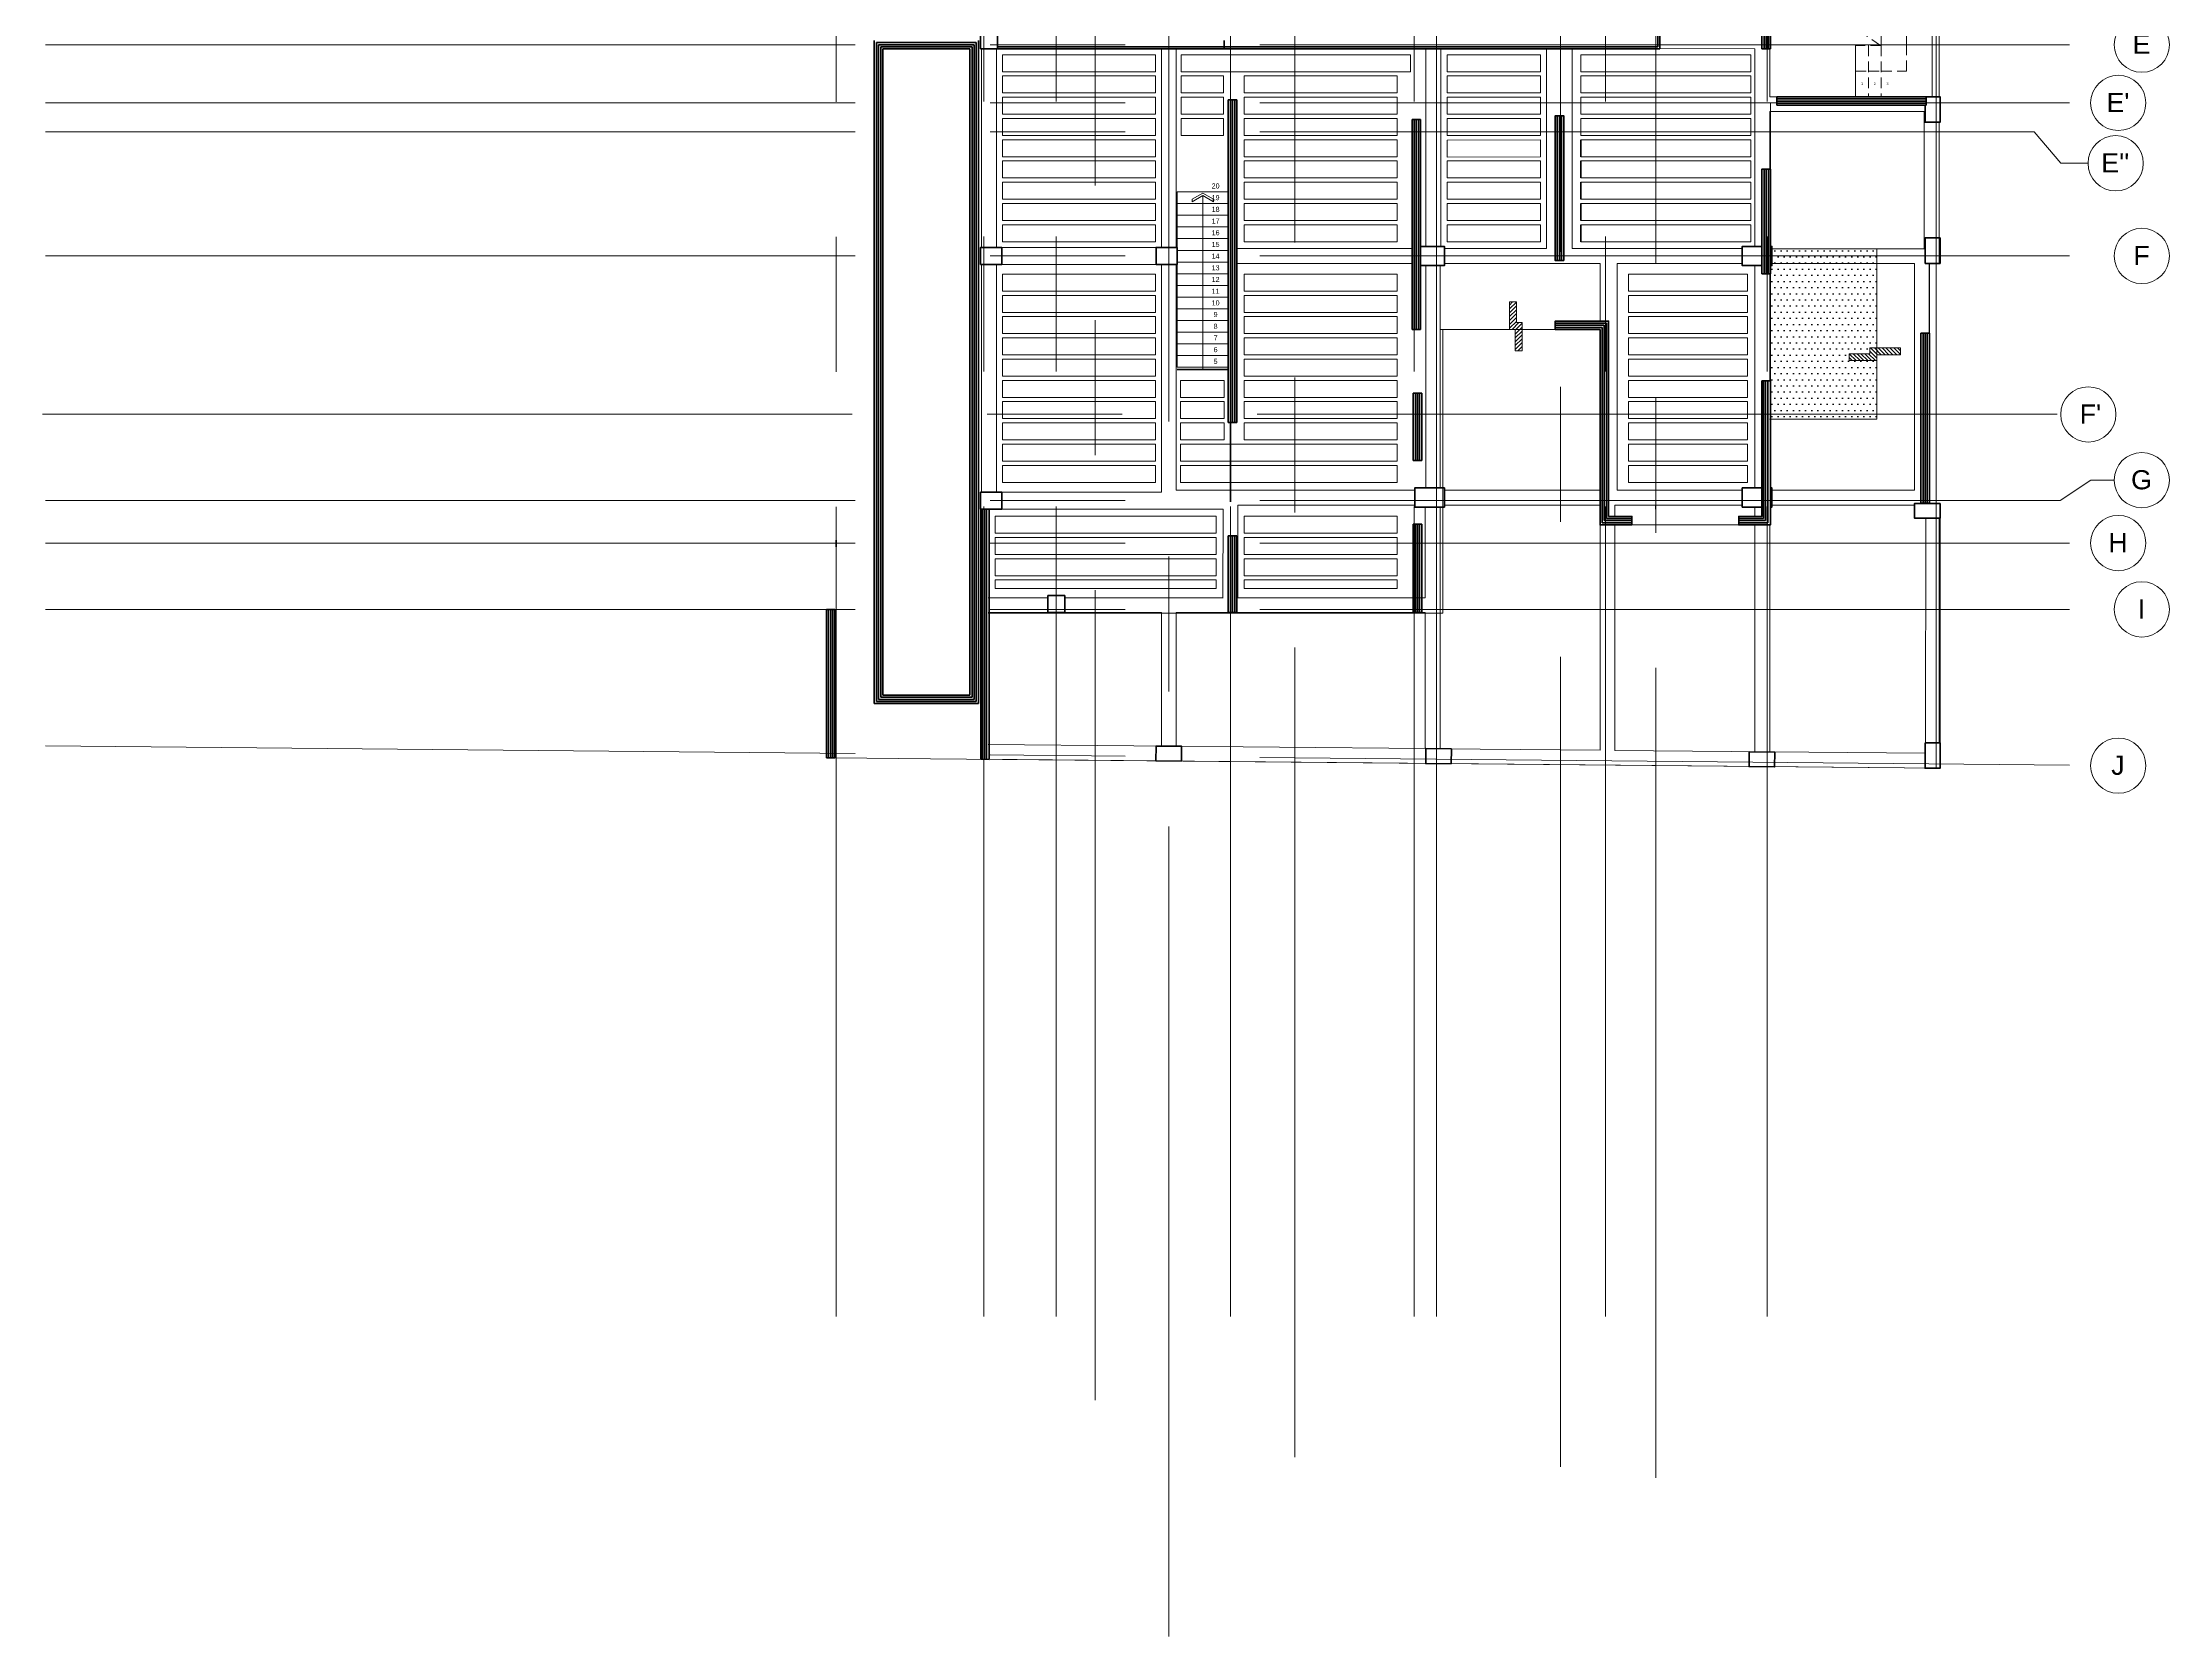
# Model space of a CAD drawing. Header units: millimetres. Extents: x 1130 to 2176, y -195 to 376.
# Drawn here: x 1630.2 to 1680.2, y -135.5 to -98 of the extents above; entities that cross this region are included whole.
import ezdxf

# ---------------------------------------------------------------- set-up
doc = ezdxf.new("R2010")
doc.units = ezdxf.units.MM
for name, pattern in [('Basculante', [0.003969, 0.002381, -0.001587]), ('CENTER2', [28.575, 19.05, -3.175, 3.175, -3.175]), ('DASHDOT2', [0.5, 0.25, -0.125, 0, -0.125]), ('HIDDEN', [0.375, 0.25, -0.125])]:
    doc.linetypes.add(name, pattern=pattern)
for name, color, linetype, lineweight in [('A-FLOR', 7, 'Continuous', 9), ('A-WALL', 1, 'Continuous', 9), ('EDIS-BORDE DE LOSA', 3, 'Continuous', 9), ('EDIS-COLUMNAS SOTANO', 7, 'Continuous', 40), ('EDIS-EJES COLUMNAS', 9, 'CENTER2', 15), ('EDIS-ESCALERA', 2, 'Continuous', 15), ('EDIS-LOSA NERVADA', 3, 'Continuous', 15), ('EDIS-MUROS PB', 4, 'Continuous', 15), ('EDIS-PANTALLAS', 3, 'Continuous', 15), ('EDIS-PL-DIMENSION', 8, 'Continuous', 13), ('EDIS-VACIOS', 8, 'DASHDOT2', 13), ('EDIS-VIGAS RIOSTRAS', 6, 'Continuous', 13), ('S-GRID', 3, 'Continuous', 9), ('S-GRID-IDEN', 3, 'Continuous', 9), ('S-STRS', 7, 'Continuous', 9)]:
    doc.layers.add(name, color=color, linetype=linetype, lineweight=lineweight)
for name, color, linetype in [('EDIS-COLUMNAS PB', 7, 'CENTER2'), ('EDIS-HATCH ESTRUCTURA', 8, 'Continuous'), ('EDIS-MURO PERIMETRAL', 3, 'Continuous'), ('TEXTURA', 8, 'Continuous')]:
    doc.layers.add(name, color=color, linetype=linetype)
doc.styles.add('ARIAL', font='arial.ttf')
doc.styles.add('Arial_4', font='arial.ttf', dxfattribs={"height": 0.45})

# ---------------------------------------------------------------- blocks, each defined once
blk = doc.blocks.new('Rejilla - M_Extremo inicial de rejilla - Círculo-45800-PLANTA BAJA  0_00')
at = {"layer": 'S-GRID-IDEN'}
blk.add_circle((0, 0), 0.0065, dxfattribs=at)

msp = doc.modelspace()

# ---------------------------------------------------------------- hatches: boundary and pattern name
at = {"layer": 'EDIS-HATCH ESTRUCTURA'}
h = msp.add_hatch(dxfattribs=at)
h.set_pattern_fill('ANSI31', color=256, scale=0.02025, style=0)
h.set_pattern_definition([(45, (719.14015, -96.85692), (-0.0454625466, 0.0454625466), [])])
h.paths.add_polyline_path([(1664.845, -104.759), (1664.708, -104.759), (1664.708, -104.11), (1664.87, -104.11), (1664.87, -104.597), (1665.007, -104.597), (1665.007, -105.261), (1664.845, -105.261)])
h = msp.add_hatch(dxfattribs=at)
h.set_pattern_fill('ANSI31', color=256, scale=0.02025, angle=90, style=0)
h.set_pattern_definition([(135, (1665.44732, -1051.059005), (-0.0454625466, -0.0454625466), [])])
h.paths.add_polyline_path([(1673.349, -105.354), (1673.349, -105.491), (1672.7, -105.491), (1672.7, -105.329), (1673.187, -105.329), (1673.187, -105.192), (1673.906, -105.192), (1673.906, -105.354)])
at = {"layer": 'TEXTURA'}
h = msp.add_hatch(dxfattribs=at)
h.set_pattern_fill('DOTS', color=256, scale=0.091)
h.set_pattern_definition([(0, (-275.89496, -322.05476), (0.07223125, 0.1444625), [0, -0.1444625])])
h.paths.add_polyline_path([(1673.349, -103.209), (1670.884, -103.209), (1670.884, -103.254), (1670.849, -103.254), (1670.849, -106.752), (1673.349, -106.752), (1673.349, -105.491), (1672.7, -105.491), (1672.7, -105.329), (1673.187, -105.329), (1673.187, -105.192), (1673.349, -105.192)])
h.paths.add_polyline_path([(1673.349, -106.752), (1670.849, -106.752), (1670.849, -106.87), (1673.349, -106.87)])
h.paths.add_polyline_path([(1673.349, -103.029), (1670.884, -103.029), (1670.884, -103.209), (1673.349, -103.209)])
h.paths.add_polyline_path([(1673.349, -102.859), (1670.884, -102.859), (1670.884, -103.029), (1673.349, -103.029)])

# ---------------------------------------------------------------- linework, layer by layer
at = {"layer": 'A-FLOR'}
msp.add_line((1654.043, -114.68), (1654.043, -113.48), dxfattribs=at)
at = {"layer": 'A-WALL'}
for p, q in [((1659.393, -98.159), (1659.293, -98.159)), ((1658.093, -105.802), (1658.093, -105.702)), ((1654.043, -111.417), (1654.043, -111.432)), ((1654.193, -111.412), (1654.193, -111.417))]:
    msp.add_line(p, q, dxfattribs=at)
at = {"layer": 'A-WALL', "lineweight": 35}
for p, q in [((1662.443, -98.159), (1662.443, -98.156)), ((1662.443, -98.156), (1662.643, -98.156)), ((1662.643, -98.156), (1662.643, -98.159)), ((1658.093, -99.874), (1658.093, -106.947)), ((1658.093, -105.702), (1656.893, -105.702)), ((1648.863, -109.717), (1648.863, -109.867))]:
    msp.add_line(p, q, dxfattribs=at)
at = {"layer": 'EDIS-BORDE DE LOSA'}
for p, q in [((1674.819, -99.284), (1674.819, -94.959)), ((1674.819, -99.884), (1674.819, -103.209)), ((1673.349, -106.87), (1673.349, -102.859)), ((1674.819, -103.209), (1674.582, -103.209)), ((1674.582, -103.209), (1674.584, -104.844)), ((1666.639, -104.759), (1663.078, -104.759)), ((1663.143, -111.432), (1663.143, -104.759)), ((1674.584, -104.844), (1674.588, -108.849)), ((1673.349, -106.87), (1670.824, -106.87)), ((1674.588, -108.849), (1674.838, -108.849)), ((1674.838, -108.849), (1674.838, -115.08)), ((1653.878, -111.432), (1652.443, -111.432)), ((1653.878, -111.432), (1663.143, -111.432)), ((1654.058, -111.432), (1663.143, -111.432)), ((1651.083, -114.857), (1648.838, -114.835)), ((1674.838, -115.08), (1651.083, -114.857)), ((1651.083, -114.857), (1651.083, -114.857))]:
    msp.add_line(p, q, dxfattribs=at)
for points in [[(1663.143, -104.759), (1666.839, -104.759), (1666.839, -109.355), (1670.849, -109.355), (1670.849, -99.429)], [(1664.708, -104.11), (1664.708, -104.759), (1664.845, -104.759), (1664.845, -105.261), (1665.007, -105.261), (1665.007, -104.597), (1664.87, -104.597), (1664.87, -104.11), (1664.708, -104.11)], [(1672.7, -105.491), (1673.349, -105.491), (1673.349, -105.354), (1673.906, -105.354), (1673.906, -105.192), (1673.187, -105.192), (1673.187, -105.329), (1672.7, -105.329), (1672.7, -105.491)]]:
    msp.add_lwpolyline(points, dxfattribs=at)
at = {"layer": 'EDIS-COLUMNAS PB', "lineweight": 35}
for points in [[(1652.263, -98.159), (1652.663, -98.159), (1652.663, -97.659), (1652.263, -97.659)], [(1654.243, -111.416), (1654.243, -111.016), (1653.843, -111.016), (1653.843, -111.416)]]:
    msp.add_lwpolyline(points, close=True, dxfattribs=at)
at = {"layer": 'EDIS-COLUMNAS SOTANO', "lineweight": 35}
for points in [[(1674.488, -99.484), (1674.488, -99.884), (1674.838, -99.884), (1674.838, -99.284), (1674.514, -99.284)], [(1662.615, -103.254), (1663.178, -103.254), (1663.178, -102.804), (1662.615, -102.804)], [(1670.649, -102.804), (1670.184, -102.804), (1670.184, -103.254), (1670.649, -103.254)], [(1670.849, -103.254), (1670.884, -103.254), (1670.884, -102.804), (1670.849, -102.804)], [(1670.649, -108.484), (1670.184, -108.484), (1670.184, -108.934), (1670.649, -108.934)], [(1670.849, -108.934), (1670.884, -108.934), (1670.884, -108.484), (1670.849, -108.484)], [(1674.488, -114.48), (1674.838, -114.48), (1674.838, -115.08), (1674.487, -115.081), (1674.487, -114.48)]]:
    msp.add_lwpolyline(points, dxfattribs=at)
for points in [[(1652.763, -102.829), (1652.263, -102.829), (1652.263, -103.229), (1652.763, -103.229)], [(1656.893, -102.829), (1656.393, -102.829), (1656.393, -103.229), (1656.893, -103.229)], [(1674.488, -103.204), (1674.838, -103.204), (1674.838, -102.604), (1674.488, -102.604)], [(1652.263, -108.584), (1652.263, -108.984), (1652.763, -108.984), (1652.763, -108.584)], [(1663.178, -108.484), (1662.478, -108.484), (1662.478, -108.934), (1663.178, -108.934)], [(1674.838, -108.849), (1674.238, -108.849), (1674.238, -109.199), (1674.838, -109.199)], [(1656.989, -114.913), (1656.992, -114.563), (1656.392, -114.558), (1656.389, -114.908)], [(1663.339, -114.974), (1663.342, -114.624), (1662.742, -114.618), (1662.739, -114.968)], [(1670.949, -114.697), (1670.349, -114.691), (1670.346, -115.041), (1670.946, -115.047)]]:
    msp.add_lwpolyline(points, close=True, dxfattribs=at)
at = {"layer": 'EDIS-EJES COLUMNAS'}
for p, q in [((1648.863, -127.979), (1648.863, -62.779)), ((1652.338, -127.974), (1652.338, -62.779)), ((1654.043, -127.974), (1654.043, -62.779)), ((1654.043, -127.974), (1654.043, -62.779)), ((1654.958, -129.943), (1654.958, -62.779)), ((1656.693, -135.501), (1656.693, -62.779)), ((1658.143, -127.974), (1658.143, -62.779)), ((1659.658, -131.287), (1659.658, -62.779)), ((1662.468, -127.974), (1662.468, -62.779)), ((1662.993, -127.974), (1662.993, -62.779)), ((1665.908, -131.509), (1665.908, -62.779)), ((1666.964, -127.974), (1666.964, -62.779)), ((1668.149, -131.77), (1668.149, -62.779)), ((1670.774, -127.974), (1670.774, -62.779)), ((1674.749, -115.064), (1674.749, -62.779)), ((1630.263, -98.059), (1678.937, -98.059)), ((1630.263, -99.429), (1678.382, -99.429)), ((1630.263, -100.109), (1677.05, -100.109)), ((1630.263, -103.029), (1678.937, -103.029)), ((1630.193, -106.752), (1677.597, -106.752)), ((1630.263, -108.784), (1677.667, -108.784)), ((1630.263, -109.782), (1678.382, -109.782)), ((1630.263, -111.342), (1678.937, -111.342)), ((1630.263, -114.553), (1678.382, -115.013))]:
    msp.add_line(p, q, dxfattribs=at)
at = {"layer": 'EDIS-EJES COLUMNAS', "linetype": 'ByBlock'}
msp.add_line((1662.993, -126.978), (1662.993, -83.139), dxfattribs=at)
at = {"layer": 'EDIS-ESCALERA'}
for p, q in [((1674.653, -96.279), (1674.653, -99.284)), ((1656.893, -101.522), (1658.093, -101.522)), ((1656.893, -101.522), (1658.093, -101.522)), ((1656.893, -101.522), (1656.893, -105.647)), ((1657.243, -101.696), (1657.493, -101.552)), ((1657.743, -101.696), (1657.493, -101.552)), ((1658.093, -101.522), (1658.093, -105.647)), ((1656.893, -101.797), (1658.093, -101.797)), ((1656.893, -101.797), (1658.093, -101.797)), ((1656.893, -102.072), (1658.093, -102.072)), ((1656.893, -102.072), (1658.093, -102.072)), ((1657.243, -101.754), (1657.493, -101.61)), ((1657.243, -101.754), (1657.243, -101.696)), ((1657.493, -105.702), (1657.493, -101.61)), ((1657.743, -101.754), (1657.493, -101.61)), ((1657.743, -101.754), (1657.743, -101.696)), ((1656.893, -102.347), (1658.093, -102.347)), ((1656.893, -102.347), (1658.093, -102.347)), ((1656.893, -102.622), (1658.093, -102.622)), ((1656.893, -102.622), (1658.093, -102.622)), ((1656.893, -102.897), (1658.093, -102.897)), ((1656.893, -102.897), (1658.093, -102.897)), ((1656.893, -103.172), (1658.093, -103.172)), ((1656.893, -103.172), (1658.093, -103.172)), ((1656.893, -103.447), (1658.093, -103.447)), ((1656.893, -103.447), (1658.093, -103.447)), ((1656.893, -103.722), (1658.093, -103.722)), ((1656.893, -103.722), (1658.093, -103.722)), ((1656.893, -103.997), (1658.093, -103.997)), ((1656.893, -103.997), (1658.093, -103.997)), ((1656.893, -104.272), (1658.093, -104.272)), ((1656.893, -104.272), (1658.093, -104.272)), ((1656.893, -104.547), (1658.093, -104.547)), ((1656.893, -104.547), (1658.093, -104.547)), ((1656.893, -104.822), (1658.093, -104.822)), ((1656.893, -104.822), (1658.093, -104.822)), ((1656.893, -105.097), (1658.093, -105.097)), ((1656.893, -105.097), (1658.093, -105.097)), ((1656.893, -105.372), (1658.093, -105.372)), ((1656.893, -105.372), (1658.093, -105.372)), ((1656.893, -105.647), (1658.093, -105.647))]:
    msp.add_line(p, q, dxfattribs=at)
at = {"layer": 'EDIS-ESCALERA', "linetype": 'HIDDEN'}
for p, q in [((1674.053, -98.079), (1674.053, -97.179)), ((1673.453, -98.079), (1672.853, -98.079)), ((1672.853, -98.079), (1672.853, -99.279)), ((1672.853, -98.079), (1672.853, -99.279)), ((1672.853, -99.279), (1672.853, -98.079)), ((1673.153, -98.079), (1673.153, -99.279)), ((1673.153, -98.079), (1673.153, -99.279)), ((1673.453, -98.079), (1673.453, -97.779)), ((1673.453, -98.079), (1673.453, -99.279)), ((1673.453, -98.079), (1673.453, -99.279)), ((1674.053, -98.679), (1674.053, -98.079)), ((1672.853, -98.679), (1673.153, -98.679)), ((1673.153, -98.679), (1673.453, -98.679)), ((1673.453, -98.679), (1674.053, -98.679))]:
    msp.add_line(p, q, dxfattribs=at)
at = {"layer": 'EDIS-LOSA NERVADA'}
for p, q in [((1666.383, -98.695), (1666.383, -98.295)), ((1666.383, -99.195), (1666.383, -98.795)), ((1666.383, -99.695), (1666.383, -99.295)), ((1666.383, -100.195), (1666.383, -99.795))]:
    msp.add_line(p, q, dxfattribs=at)
for points in [[(1652.778, -98.695), (1656.378, -98.695), (1656.378, -98.295), (1652.778, -98.295)], [(1656.983, -98.695), (1662.378, -98.695), (1662.378, -98.295), (1656.983, -98.295)], [(1665.438, -98.695), (1665.438, -98.295), (1663.238, -98.295), (1663.238, -98.695)], [(1652.778, -99.195), (1656.378, -99.195), (1656.378, -98.795), (1652.778, -98.795)], [(1656.983, -99.195), (1657.978, -99.195), (1657.978, -98.795), (1656.983, -98.795)], [(1658.468, -99.195), (1662.068, -99.195), (1662.068, -98.795), (1658.468, -98.795)], [(1652.778, -99.695), (1656.378, -99.695), (1656.378, -99.295), (1652.778, -99.295)], [(1656.983, -99.695), (1657.978, -99.695), (1657.978, -99.295), (1656.983, -99.295)], [(1658.468, -99.695), (1662.068, -99.695), (1662.068, -99.295), (1658.468, -99.295)], [(1665.438, -99.295), (1663.238, -99.295), (1663.238, -99.695), (1665.438, -99.695)], [(1652.778, -100.195), (1656.378, -100.195), (1656.378, -99.795), (1652.778, -99.795)], [(1656.983, -100.195), (1657.978, -100.195), (1657.978, -99.795), (1656.983, -99.795)], [(1658.468, -100.195), (1662.068, -100.195), (1662.068, -99.795), (1658.468, -99.795)], [(1665.438, -99.795), (1663.238, -99.795), (1663.238, -100.195), (1665.438, -100.195)], [(1652.778, -100.695), (1656.378, -100.695), (1656.378, -100.295), (1652.778, -100.295)], [(1658.468, -100.695), (1662.068, -100.695), (1662.068, -100.295), (1658.468, -100.295)], [(1665.438, -100.694), (1665.438, -100.294), (1663.238, -100.306), (1663.238, -100.706)], [(1652.778, -101.195), (1656.378, -101.195), (1656.378, -100.795), (1652.778, -100.795)], [(1658.468, -101.195), (1662.068, -101.195), (1662.068, -100.795), (1658.468, -100.795)], [(1665.438, -101.195), (1665.438, -100.795), (1663.238, -100.795), (1663.238, -101.195)], [(1652.778, -101.695), (1656.378, -101.695), (1656.378, -101.295), (1652.778, -101.295)], [(1658.468, -101.695), (1662.068, -101.695), (1662.068, -101.295), (1658.468, -101.295)], [(1665.438, -101.295), (1663.238, -101.295), (1663.238, -101.695), (1665.438, -101.695)], [(1652.778, -102.195), (1656.378, -102.195), (1656.378, -101.795), (1652.778, -101.795)], [(1658.468, -102.195), (1662.068, -102.195), (1662.068, -101.795), (1658.468, -101.795)], [(1665.438, -101.795), (1663.238, -101.795), (1663.238, -102.195), (1665.438, -102.195)], [(1652.778, -102.695), (1656.378, -102.695), (1656.378, -102.295), (1652.778, -102.295)], [(1658.468, -102.695), (1662.068, -102.695), (1662.068, -102.295), (1658.468, -102.295)], [(1665.438, -102.695), (1665.438, -102.295), (1663.238, -102.295), (1663.238, -102.695)], [(1652.778, -103.856), (1656.378, -103.856), (1656.378, -103.456), (1652.778, -103.456)], [(1658.468, -103.856), (1662.068, -103.856), (1662.068, -103.456), (1658.468, -103.456)], [(1667.507, -103.856), (1670.307, -103.856), (1670.307, -103.456), (1667.507, -103.456)], [(1652.778, -104.356), (1656.378, -104.356), (1656.378, -103.956), (1652.778, -103.956)], [(1658.468, -104.356), (1662.068, -104.356), (1662.068, -103.956), (1658.468, -103.956)], [(1667.507, -104.356), (1670.307, -104.356), (1670.307, -103.956), (1667.507, -103.956)], [(1652.778, -104.856), (1656.378, -104.856), (1656.378, -104.456), (1652.778, -104.456)], [(1658.468, -104.856), (1662.068, -104.856), (1662.068, -104.456), (1658.468, -104.456)], [(1667.507, -104.856), (1670.307, -104.856), (1670.307, -104.456), (1667.507, -104.456)], [(1652.778, -105.356), (1656.378, -105.356), (1656.378, -104.956), (1652.778, -104.956)], [(1658.468, -105.356), (1662.068, -105.356), (1662.068, -104.956), (1658.468, -104.956)], [(1667.507, -105.356), (1670.307, -105.356), (1670.307, -104.956), (1667.507, -104.956)], [(1652.778, -105.856), (1656.378, -105.856), (1656.378, -105.456), (1652.778, -105.456)], [(1658.468, -105.855), (1662.068, -105.856), (1662.068, -105.456), (1658.468, -105.455)], [(1667.507, -105.853), (1670.307, -105.855), (1670.307, -105.455), (1667.507, -105.453)], [(1652.778, -106.356), (1656.378, -106.356), (1656.378, -105.956), (1652.778, -105.956)], [(1656.968, -106.356), (1657.993, -106.356), (1657.993, -105.956), (1656.968, -105.956)], [(1658.468, -106.356), (1662.068, -106.356), (1662.068, -105.956), (1658.468, -105.956)], [(1667.507, -106.356), (1670.307, -106.356), (1670.307, -105.956), (1667.507, -105.956)], [(1652.778, -106.856), (1656.378, -106.856), (1656.378, -106.456), (1652.778, -106.456)], [(1656.968, -106.856), (1657.993, -106.856), (1657.993, -106.456), (1656.968, -106.456)], [(1658.468, -106.856), (1662.068, -106.856), (1662.068, -106.456), (1658.468, -106.456)], [(1667.507, -106.856), (1670.307, -106.856), (1670.307, -106.456), (1667.507, -106.456)], [(1652.778, -107.356), (1656.378, -107.356), (1656.378, -106.956), (1652.778, -106.956)], [(1656.968, -107.356), (1657.993, -107.356), (1657.993, -106.956), (1656.968, -106.956)], [(1658.468, -107.356), (1662.068, -107.356), (1662.068, -106.956), (1658.468, -106.956)], [(1667.507, -107.356), (1670.307, -107.356), (1670.307, -106.956), (1667.507, -106.956)], [(1652.778, -107.856), (1656.378, -107.856), (1656.378, -107.456), (1652.778, -107.456)], [(1656.968, -107.856), (1662.068, -107.856), (1662.068, -107.456), (1656.968, -107.456)], [(1667.507, -107.856), (1670.307, -107.856), (1670.307, -107.456), (1667.507, -107.456)], [(1652.778, -108.356), (1656.378, -108.356), (1656.378, -107.956), (1652.778, -107.956)], [(1656.968, -108.356), (1662.068, -108.356), (1662.068, -107.956), (1656.968, -107.956)], [(1667.507, -108.356), (1670.307, -108.356), (1670.307, -107.956), (1667.507, -107.956)], [(1652.603, -109.55), (1657.803, -109.55), (1657.803, -109.15), (1652.603, -109.15)], [(1658.468, -109.55), (1662.068, -109.55), (1662.068, -109.15), (1658.468, -109.15)], [(1652.603, -110.05), (1657.803, -110.05), (1657.803, -109.65), (1652.603, -109.65)], [(1658.468, -110.05), (1662.068, -110.05), (1662.068, -109.65), (1658.468, -109.65)], [(1652.603, -110.55), (1657.803, -110.55), (1657.803, -110.15), (1652.603, -110.15)], [(1658.468, -110.55), (1662.068, -110.55), (1662.068, -110.15), (1658.468, -110.15)], [(1652.603, -110.85), (1657.803, -110.85), (1657.803, -110.65), (1652.603, -110.65)], [(1658.468, -110.85), (1662.068, -110.85), (1662.068, -110.65), (1658.468, -110.65)]]:
    msp.add_lwpolyline(points, close=True, dxfattribs=at)
for points in [[(1666.383, -98.695), (1670.383, -98.695), (1670.383, -98.295), (1666.383, -98.295)], [(1665.438, -98.795), (1663.238, -98.795), (1663.238, -99.195), (1665.438, -99.195)], [(1665.438, -99.195), (1665.438, -98.795)], [(1666.383, -99.195), (1670.383, -99.195), (1670.383, -98.795), (1666.383, -98.795)], [(1666.383, -99.695), (1670.383, -99.695), (1670.383, -99.295), (1666.383, -99.295)], [(1666.383, -100.195), (1670.383, -100.195), (1670.383, -99.795), (1666.383, -99.795)], [(1666.383, -100.695), (1670.383, -100.695), (1670.383, -100.295), (1666.383, -100.295)], [(1666.383, -101.195), (1670.383, -101.195), (1670.383, -100.795), (1666.383, -100.795)], [(1666.383, -101.695), (1670.383, -101.695), (1670.383, -101.295), (1666.383, -101.295)], [(1666.383, -102.195), (1670.383, -102.195), (1670.383, -101.795), (1666.383, -101.795)], [(1666.383, -102.695), (1670.383, -102.695), (1670.383, -102.295), (1666.383, -102.295)]]:
    msp.add_lwpolyline(points, dxfattribs=at)
at = {"layer": 'EDIS-MURO PERIMETRAL', "lineweight": 35}
for p, q in [((1670.649, -97.224), (1670.649, -98.159)), ((1670.849, -98.159), (1670.849, -97.224)), ((1649.763, -97.959), (1649.763, -113.559)), ((1652.213, -97.959), (1652.213, -113.559)), ((1652.263, -98.159), (1652.263, -97.859)), ((1649.963, -113.359), (1649.963, -98.159)), ((1649.963, -98.159), (1652.013, -98.159)), ((1652.013, -98.159), (1652.013, -113.359)), ((1652.663, -98.159), (1658.093, -98.159)), ((1670.849, -98.159), (1670.649, -98.159)), ((1666.383, -100.295), (1666.383, -100.695)), ((1666.383, -100.795), (1666.383, -101.195)), ((1666.383, -101.295), (1666.383, -101.695)), ((1666.383, -101.795), (1666.383, -102.195)), ((1666.383, -102.295), (1666.383, -102.695)), ((1649.763, -113.559), (1652.213, -113.559)), ((1649.963, -113.359), (1652.013, -113.359))]:
    msp.add_line(p, q, dxfattribs=at)
at = {"layer": 'EDIS-MURO PERIMETRAL', "color": 252, "lineweight": 35, "true_color": 0x939598}
msp.add_line((1658.143, -109.612), (1658.143, -111.267), dxfattribs=at)
at = {"layer": 'EDIS-MUROS PB', "color": 4, "lineweight": 35}
for p, q in [((1668.249, -98.159), (1668.249, -94.959)), ((1657.993, -97.959), (1657.993, -98.159)), ((1657.993, -98.159), (1668.249, -98.159)), ((1658.293, -99.359), (1658.093, -99.359)), ((1658.093, -99.359), (1658.093, -105.772)), ((1658.293, -106.947), (1658.293, -99.359)), ((1674.514, -99.284), (1670.999, -99.284)), ((1670.999, -99.284), (1670.999, -99.484)), ((1670.999, -99.484), (1674.514, -99.484)), ((1674.514, -99.484), (1674.514, -99.284)), ((1658.093, -99.874), (1658.093, -106.947)), ((1662.415, -99.819), (1662.615, -99.819)), ((1662.415, -104.759), (1662.415, -99.819)), ((1662.615, -104.759), (1662.615, -99.819)), ((1662.415, -104.759), (1662.615, -104.759)), ((1658.093, -106.947), (1658.293, -106.947)), ((1652.268, -114.868), (1652.268, -108.984)), ((1652.268, -108.984), (1652.468, -108.984)), ((1652.468, -114.87), (1652.468, -108.984)), ((1658.293, -109.612), (1658.093, -109.612)), ((1658.093, -109.612), (1658.093, -111.416)), ((1658.293, -111.416), (1658.293, -109.612)), ((1648.638, -114.833), (1648.638, -111.342)), ((1648.838, -111.342), (1648.638, -111.342)), ((1648.838, -114.835), (1648.838, -111.342)), ((1658.093, -111.416), (1658.293, -111.416)), ((1662.443, -111.417), (1662.643, -111.417)), ((1648.838, -114.835), (1648.638, -114.833)), ((1652.268, -114.868), (1652.468, -114.87))]:
    msp.add_line(p, q, dxfattribs=at)
for points in [[(1665.983, -103.136), (1665.983, -99.729), (1665.783, -99.729), (1665.783, -103.136)], [(1670.849, -103.449), (1670.849, -100.984), (1670.649, -100.984), (1670.649, -103.449)], [(1667.587, -109.355), (1667.587, -109.155), (1667.039, -109.155), (1667.039, -104.559), (1665.783, -104.559), (1665.783, -104.759), (1666.839, -104.759), (1666.839, -109.355)], [(1674.388, -104.844), (1674.388, -108.844), (1674.588, -108.844), (1674.588, -104.844)], [(1670.649, -105.964), (1670.649, -109.155), (1670.102, -109.155), (1670.102, -109.355), (1670.849, -109.355), (1670.849, -105.964)], [(1662.443, -106.259), (1662.443, -107.84), (1662.643, -107.84), (1662.643, -106.259)]]:
    msp.add_lwpolyline(points, close=True, dxfattribs=at)
msp.add_lwpolyline([(1662.643, -111.416), (1662.643, -109.34), (1662.443, -109.34), (1662.443, -111.416)], dxfattribs=at)
at = {"layer": 'EDIS-PANTALLAS', "color": 252, "lineweight": 35, "true_color": 0x939598}
for p, q in [((1668.199, -98.109), (1668.199, -94.909)), ((1670.699, -94.909), (1670.699, -98.159)), ((1670.749, -94.859), (1670.749, -98.159)), ((1670.799, -98.159), (1670.799, -94.809)), ((1649.813, -98.009), (1649.813, -113.509)), ((1649.813, -98.009), (1652.163, -98.009)), ((1649.863, -98.059), (1649.863, -113.459)), ((1649.863, -98.059), (1652.113, -98.059)), ((1652.113, -98.059), (1652.113, -113.459)), ((1652.163, -98.009), (1652.163, -113.509)), ((1649.913, -98.109), (1649.913, -113.409)), ((1649.913, -98.109), (1652.063, -98.109)), ((1652.063, -98.109), (1652.063, -113.409)), ((1652.663, -98.109), (1668.199, -98.109)), ((1658.143, -99.359), (1658.143, -108.812)), ((1658.193, -99.359), (1658.193, -106.947)), ((1658.243, -99.359), (1658.243, -106.947)), ((1674.514, -99.334), (1670.999, -99.334)), ((1674.514, -99.384), (1670.999, -99.384)), ((1674.514, -99.434), (1670.999, -99.434)), ((1662.465, -104.759), (1662.465, -99.819)), ((1662.515, -104.759), (1662.515, -99.819)), ((1662.565, -104.759), (1662.565, -99.819)), ((1665.833, -99.729), (1665.833, -103.136)), ((1665.883, -99.729), (1665.883, -103.136)), ((1665.933, -99.729), (1665.933, -103.136)), ((1670.699, -100.984), (1670.699, -103.449)), ((1670.749, -100.984), (1670.749, -103.449)), ((1670.799, -100.984), (1670.799, -103.449)), ((1666.989, -104.609), (1665.783, -104.609)), ((1666.939, -104.659), (1665.783, -104.659)), ((1666.889, -104.709), (1665.783, -104.709)), ((1666.889, -109.305), (1666.889, -104.709)), ((1666.939, -109.255), (1666.939, -104.659)), ((1666.989, -109.205), (1666.989, -104.609)), ((1674.438, -104.844), (1674.438, -108.844)), ((1674.488, -104.844), (1674.488, -108.844)), ((1674.538, -104.844), (1674.538, -108.844)), ((1670.684, -105.964), (1670.684, -109.205)), ((1670.734, -105.964), (1670.734, -109.255)), ((1670.784, -105.964), (1670.784, -109.305)), ((1662.493, -107.84), (1662.493, -106.259)), ((1662.543, -107.84), (1662.543, -106.259)), ((1662.593, -107.84), (1662.593, -106.259)), ((1652.303, -114.868), (1652.303, -108.984)), ((1652.353, -114.868), (1652.353, -108.984)), ((1652.403, -114.869), (1652.403, -108.984)), ((1662.493, -109.34), (1662.493, -111.416)), ((1662.543, -109.34), (1662.543, -111.416)), ((1662.593, -109.34), (1662.593, -111.416)), ((1667.587, -109.305), (1666.889, -109.305)), ((1667.587, -109.255), (1666.939, -109.255)), ((1667.587, -109.205), (1666.989, -109.205)), ((1670.684, -109.205), (1670.102, -109.205)), ((1670.734, -109.255), (1670.102, -109.255)), ((1670.784, -109.305), (1670.102, -109.305)), ((1658.143, -109.612), (1658.143, -111.416)), ((1658.193, -109.612), (1658.193, -111.416)), ((1658.243, -109.612), (1658.243, -111.416)), ((1648.688, -114.833), (1648.688, -111.342)), ((1648.738, -114.833), (1648.738, -111.342)), ((1648.788, -114.835), (1648.788, -111.342)), ((1652.163, -113.509), (1649.813, -113.509)), ((1652.113, -113.459), (1649.863, -113.459)), ((1652.063, -113.409), (1649.913, -113.409))]:
    msp.add_line(p, q, dxfattribs=at)
at = {"layer": 'EDIS-PL-DIMENSION'}
for p, q in [((1662.993, -106.452), (1662.993, -107.052)), ((1662.793, -106.752), (1663.193, -106.752)), ((1668.146, -108.987), (1668.146, -108.887))]:
    msp.add_line(p, q, dxfattribs=at)
at = {"layer": 'EDIS-VACIOS'}
msp.add_line((1673.438, -98.079), (1670.849, -96.279), dxfattribs=at)
at = {"layer": 'EDIS-VIGAS RIOSTRAS'}
for p, q in [((1652.288, -102.829), (1652.288, -98.159)), ((1652.638, -102.829), (1652.638, -98.159)), ((1656.518, -102.829), (1656.518, -98.159)), ((1656.868, -102.829), (1656.868, -98.159)), ((1662.743, -98.159), (1662.743, -102.804)), ((1663.093, -98.159), (1663.093, -102.804)), ((1665.583, -98.159), (1665.583, -102.857)), ((1666.183, -98.159), (1666.183, -102.857)), ((1668.239, -98.149), (1670.484, -98.154)), ((1670.484, -98.154), (1670.484, -102.804)), ((1670.834, -99.284), (1670.834, -98.159)), ((1674.488, -99.284), (1670.834, -99.284)), ((1670.834, -99.634), (1670.834, -100.984)), ((1674.469, -99.634), (1670.834, -99.634)), ((1674.469, -102.859), (1674.469, -99.634)), ((1674.819, -102.859), (1674.819, -99.884)), ((1652.663, -102.829), (1656.493, -102.829)), ((1658.293, -102.854), (1662.415, -102.854)), ((1663.178, -102.854), (1665.583, -102.854)), ((1666.183, -102.854), (1670.184, -102.854)), ((1670.884, -102.859), (1674.469, -102.859)), ((1652.288, -108.584), (1652.288, -103.229)), ((1652.638, -108.584), (1652.638, -103.229)), ((1652.663, -103.229), (1656.493, -103.229)), ((1656.518, -103.229), (1656.518, -108.584)), ((1656.868, -103.229), (1656.868, -108.537)), ((1658.293, -103.204), (1662.415, -103.204)), ((1662.743, -108.484), (1662.743, -103.254)), ((1663.078, -103.254), (1663.078, -108.484)), ((1663.178, -103.204), (1666.839, -103.204)), ((1666.839, -103.204), (1666.839, -104.559)), ((1667.239, -103.204), (1670.184, -103.204)), ((1667.239, -103.207), (1667.239, -108.537)), ((1670.484, -103.254), (1670.484, -108.484)), ((1670.834, -103.449), (1670.834, -105.964)), ((1670.884, -103.209), (1674.238, -103.209)), ((1674.238, -103.209), (1674.238, -108.537)), ((1674.582, -103.209), (1674.588, -108.844)), ((1674.588, -103.209), (1674.588, -108.537)), ((1666.839, -104.759), (1666.839, -108.537)), ((1652.638, -108.584), (1656.518, -108.584)), ((1656.868, -108.537), (1662.478, -108.537)), ((1663.178, -108.537), (1666.839, -108.537)), ((1667.239, -108.537), (1670.184, -108.537)), ((1670.884, -108.537), (1674.238, -108.537)), ((1652.663, -108.984), (1657.968, -108.984)), ((1657.967, -111.066), (1657.968, -108.984)), ((1658.318, -108.887), (1662.478, -108.887)), ((1658.318, -111.067), (1658.318, -108.887)), ((1662.728, -108.934), (1662.728, -111.067)), ((1663.078, -108.934), (1663.078, -114.62)), ((1663.178, -108.887), (1666.839, -108.887)), ((1666.839, -108.887), (1666.839, -114.655)), ((1667.189, -108.887), (1670.184, -108.887)), ((1667.189, -108.887), (1667.189, -109.155)), ((1670.484, -108.934), (1670.484, -109.155)), ((1670.884, -108.887), (1674.238, -108.887)), ((1667.189, -109.355), (1667.189, -114.659)), ((1670.484, -109.355), (1670.484, -114.689)), ((1670.834, -109.355), (1670.834, -114.693)), ((1674.506, -109.199), (1674.499, -114.48)), ((1674.819, -109.199), (1674.819, -114.48)), ((1652.443, -111.067), (1653.843, -111.067)), ((1654.243, -111.067), (1657.968, -111.067)), ((1658.318, -111.067), (1662.728, -111.067)), ((1652.443, -111.416), (1656.518, -111.416)), ((1656.518, -114.559), (1656.518, -111.416)), ((1656.868, -114.562), (1656.868, -111.416)), ((1656.868, -111.416), (1658.318, -111.416)), ((1658.318, -111.416), (1662.728, -111.417)), ((1662.728, -111.417), (1662.728, -114.617)), ((1652.443, -114.523), (1662.728, -114.617)), ((1652.288, -114.869), (1674.838, -115.08)), ((1663.078, -114.62), (1666.839, -114.655)), ((1667.189, -114.659), (1674.487, -114.727)), ((1674.838, -114.73), (1674.841, -114.73))]:
    msp.add_line(p, q, dxfattribs=at)
at = {"layer": 'S-GRID'}
for p, q in [((1677.05, -100.109), (1677.678, -100.849)), ((1677.678, -100.849), (1678.32, -100.849)), ((1677.667, -108.784), (1678.384, -108.303)), ((1678.384, -108.303), (1678.937, -108.303))]:
    msp.add_line(p, q, dxfattribs=at)
at = {"layer": 'S-STRS', "linetype": 'Basculante'}
msp.add_line((1656.893, -105.647), (1658.093, -105.647), dxfattribs=at)

# ---------------------------------------------------------------- block references
at = {"layer": 'S-GRID-IDEN'}
for p, xscale, yscale, zscale, rotation in [((1679.587, -98.059), 99.99999999999993, 99.99999999999993, 99.99999999999993, 269.9999999999994), ((1679.032, -99.429), 99.99999999999993, 99.99999999999993, 99.99999999999993, 269.9999999999994), ((1678.97, -100.849), 99.99999999999993, 99.99999999999993, 99.99999999999993, 269.9999999999994), ((1679.587, -103.029), 99.99999999999993, 99.99999999999993, 99.99999999999993, 269.9999999999994), ((1678.327, -106.756), 99.99999999999993, 99.99999999999993, 99.99999999999993, 269.9999999999994), ((1679.587, -108.303), 99.99999999999993, 99.99999999999993, 99.99999999999993, 269.9999999999995), ((1679.032, -109.782), 99.99999999999993, 99.99999999999993, 99.99999999999993, 269.9999999999994), ((1679.587, -111.342), 99.99999999999993, 99.99999999999993, 99.99999999999993, 269.9999999999994), ((1679.032, -115.019), 99.99999999999994, 99.99999999999994, 99.99999999999994, 269.4523813288561)]:
    msp.add_blockref('Rejilla - M_Extremo inicial de rejilla - Círculo-45800-PLANTA BAJA  0_00', p, dxfattribs=dict(at, xscale=xscale, yscale=yscale, zscale=zscale, rotation=rotation))

# ---------------------------------------------------------------- texts
at = {"layer": 'EDIS-ESCALERA', "attachment_point": 1, "line_spacing_factor": 0.941778, "style": 'ARIAL'}
for s, insert, char_height, width in [('1', (1672.98, -98.948), 0.0595, 0.05494), ('2', (1673.28, -98.948), 0.0595, 0.05494), ('3', (1673.58, -98.948), 0.0595, 0.05494), ('20', (1657.701, -101.323), 0.1191, 0.21978), ('19', (1657.701, -101.598), 0.1191, 0.21978), ('18', (1657.701, -101.873), 0.1191, 0.21978), ('17', (1657.701, -102.148), 0.1191, 0.21978), ('16', (1657.701, -102.423), 0.1191, 0.21978), ('15', (1657.701, -102.698), 0.1191, 0.21978), ('14', (1657.701, -102.973), 0.1191, 0.21978), ('13', (1657.701, -103.248), 0.1191, 0.21978), ('12', (1657.701, -103.523), 0.1191, 0.21978), ('11', (1657.701, -103.798), 0.1191, 0.21978), ('10', (1657.701, -104.073), 0.1191, 0.21978), ('9', (1657.747, -104.348), 0.119, 0.10989), ('8', (1657.747, -104.623), 0.119, 0.10989), ('7', (1657.747, -104.898), 0.119, 0.10989), ('5', (1657.747, -105.448), 0.119, 0.10989), ('6', (1657.747, -105.173), 0.119, 0.10989)]:
    msp.add_mtext(s, dxfattribs=dict(at, insert=insert, char_height=char_height, width=width))
at = {"layer": 'S-GRID-IDEN', "char_height": 0.45, "attachment_point": 1, "style": 'Arial_4'}
for s, insert, width in [('E', (1679.369, -97.824), 0.51308), ("E'", (1678.755, -99.193), 0.65738), ("E''", (1678.633, -100.614), 0.80169), ('F', (1679.386, -102.793), 0.473), ("F'", (1678.125, -106.521), 0.473), ('G', (1679.333, -108.068), 0.60127), ('H', (1678.798, -109.547), 0.55316), ('I', (1679.492, -111.107), 0.21646), ('J', (1678.867, -114.784), 0.38481)]:
    msp.add_mtext(s, dxfattribs=dict(at, insert=insert, width=width))

doc.saveas('drawing.dxf')
